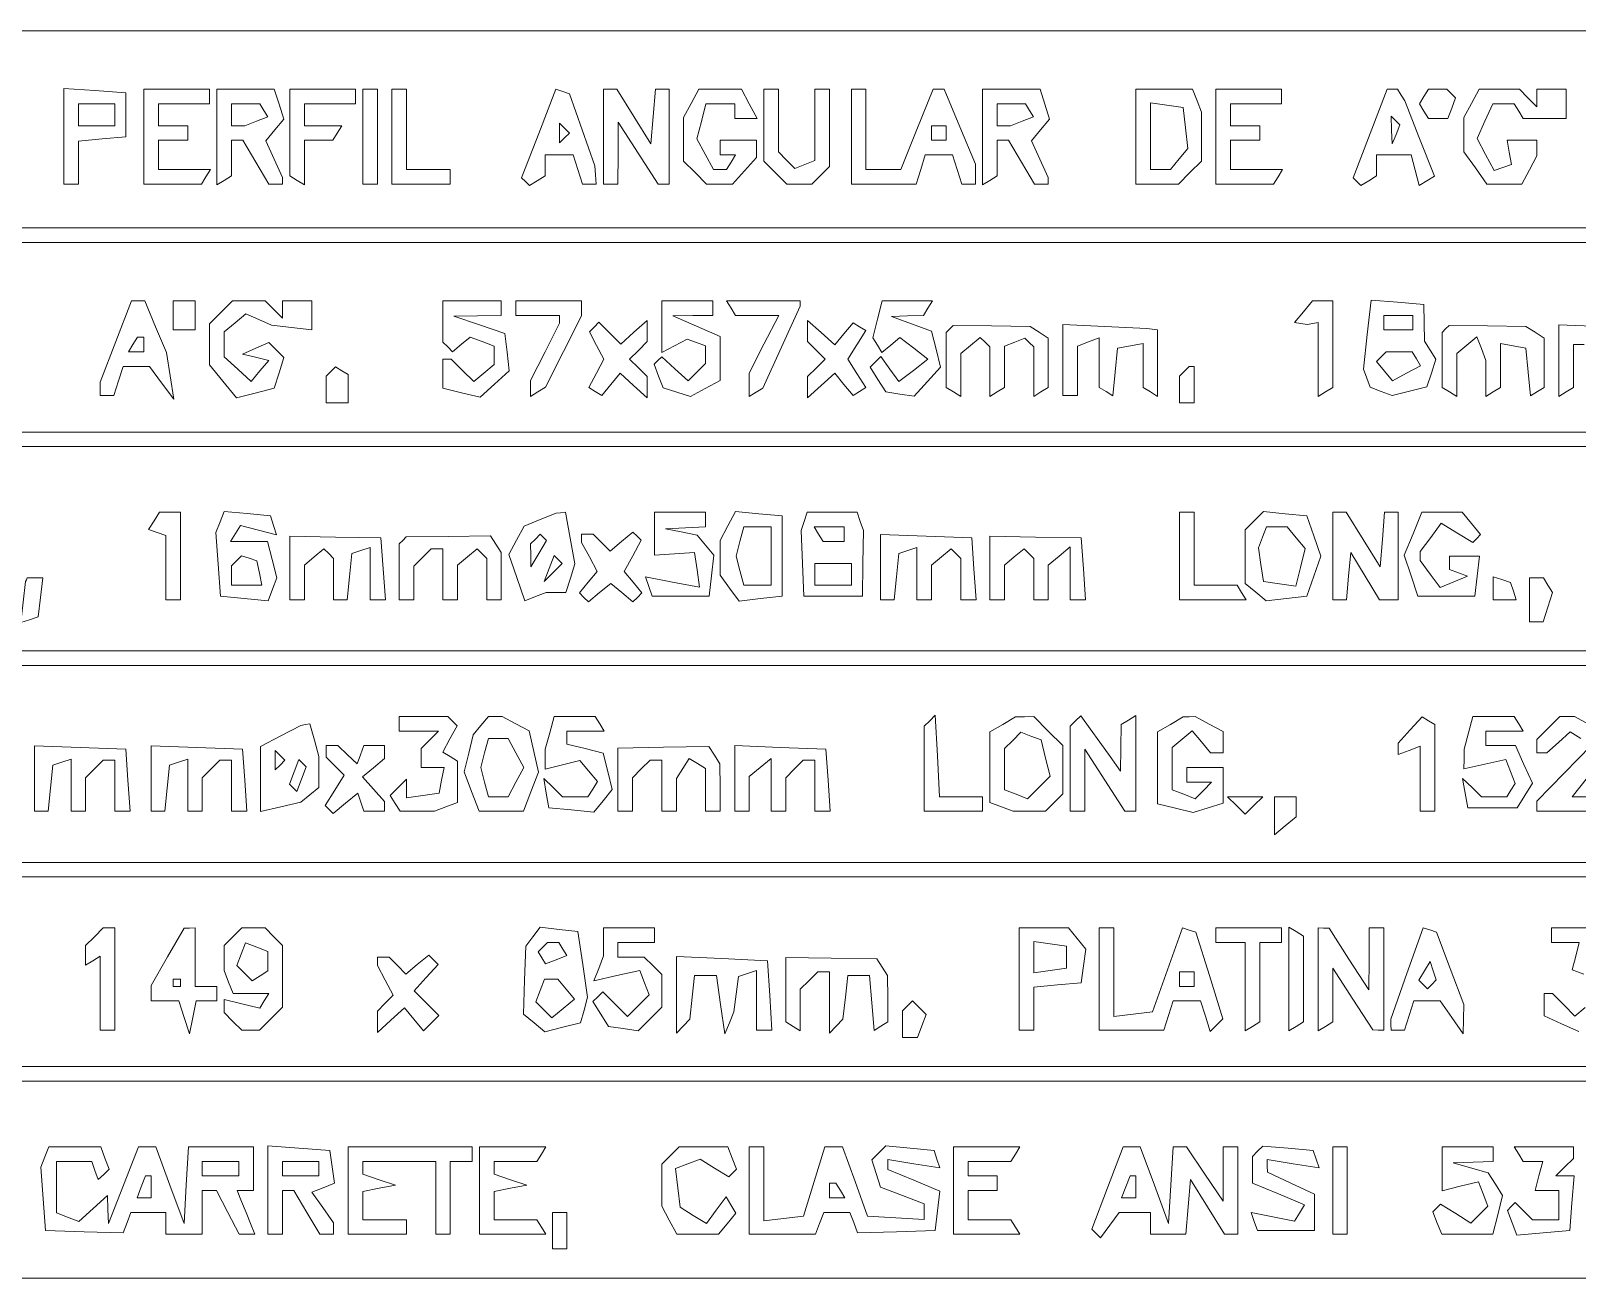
# Paper-space layout 'AN-02-DGE-008' of a CAD drawing. Header units: metres, sheet in millimetres. Extents: x 12 to 193, y 4 to 291.
# Drawn here: x 96.45 to 122.42, y 79.19 to 100.14 of the extents above; entities that cross this region are included whole.
import ezdxf

# ---------------------------------------------------------------- set-up
doc = ezdxf.new("R2010")
doc.units = ezdxf.units.M
doc.layers.add('DGE_CONTORNOS', color=7, linetype='Continuous', lineweight=0)
doc.layers.add('DGE_DATOS', color=7, linetype='Continuous', lineweight=0)

# ---------------------------------------------------------------- blocks, each defined once
blk = doc.blocks.new('LP_REF_DGE_MT_008')
at = {"layer": 'DGE_CONTORNOS'}
for points in [[(180.798, 98.488), (180.798, 96.835), (121.074, 96.835), (61.35, 96.835), (61.35, 98.488), (61.35, 100.142), (121.074, 100.142), (180.798, 100.142)], [(97.001, 98.373), (97.001, 97.57), (97.123, 97.57), (97.246, 97.57), (97.246, 97.929), (97.246, 98.289), (97.644, 98.328), (98.042, 98.366), (98.042, 98.733), (98.042, 99.101), (97.521, 99.139), (97.001, 99.176)], [(98.348, 98.366), (98.348, 97.57), (98.831, 97.57), (99.314, 97.57), (99.39, 97.692), (99.465, 97.815), (99.029, 97.815), (98.593, 97.815), (98.593, 98.06), (98.593, 98.305), (98.838, 98.305), (99.083, 98.305), (99.083, 98.427), (99.083, 98.55), (98.838, 98.55), (98.593, 98.55), (98.593, 98.733), (98.593, 98.917), (99.022, 98.917), (99.451, 98.917), (99.451, 99.04), (99.451, 99.162), (98.9, 99.162), (98.348, 99.162)], [(99.573, 98.359), (99.573, 97.555), (99.696, 97.631), (99.818, 97.707), (99.818, 98.006), (99.818, 98.305), (99.914, 98.305), (100.011, 98.305), (100.228, 97.937), (100.445, 97.57), (100.56, 97.57), (100.676, 97.57), (100.676, 97.625), (100.676, 97.681), (100.535, 97.989), (100.395, 98.297), (100.546, 98.479), (100.696, 98.66), (100.617, 98.911), (100.537, 99.162), (100.055, 99.162), (99.573, 99.162)], [(100.798, 98.434), (100.798, 97.707), (100.921, 97.631), (101.043, 97.555), (101.043, 97.93), (101.043, 98.305), (101.281, 98.305), (101.519, 98.305), (101.595, 98.427), (101.67, 98.55), (101.357, 98.55), (101.043, 98.55), (101.043, 98.733), (101.043, 98.917), (101.472, 98.917), (101.901, 98.917), (101.901, 99.04), (101.901, 99.162), (101.35, 99.162), (100.798, 99.162)], [(102.024, 98.366), (102.024, 97.57), (102.146, 97.57), (102.269, 97.57), (102.269, 98.366), (102.269, 99.162), (102.146, 99.162), (102.024, 99.162)], [(102.514, 98.366), (102.514, 97.57), (103.004, 97.57), (103.494, 97.57), (103.494, 97.692), (103.494, 97.815), (103.126, 97.815), (102.759, 97.815), (102.759, 98.488), (102.759, 99.162), (102.636, 99.162), (102.514, 99.162)], [(104.981, 98.42), (104.693, 97.677), (104.759, 97.611), (104.825, 97.545), (104.956, 97.626), (105.086, 97.707), (105.086, 97.883), (105.086, 98.06), (105.323, 98.06), (105.56, 98.06), (105.638, 97.815), (105.715, 97.57), (105.83, 97.57), (105.944, 97.57), (105.934, 97.723), (105.925, 97.876), (105.712, 98.481), (105.499, 99.086), (105.384, 99.124), (105.269, 99.163)], [(106.066, 98.366), (106.066, 97.57), (106.189, 97.57), (106.311, 97.57), (106.313, 98.09), (106.315, 98.611), (106.65, 98.091), (106.985, 97.571), (107.077, 97.571), (107.169, 97.57), (107.169, 98.366), (107.169, 99.162), (107.054, 99.162), (106.939, 99.162), (106.901, 98.703), (106.863, 98.243), (106.577, 98.703), (106.291, 99.162), (106.179, 99.162), (106.066, 99.162)], [(107.541, 98.925), (107.414, 98.688), (107.414, 98.321), (107.414, 97.955), (107.607, 97.762), (107.799, 97.57), (108.016, 97.57), (108.234, 97.57), (108.436, 97.794), (108.639, 98.018), (108.639, 98.161), (108.639, 98.305), (108.333, 98.305), (108.027, 98.305), (108.027, 98.182), (108.027, 98.06), (108.156, 98.06), (108.286, 98.06), (108.21, 97.937), (108.135, 97.815), (108.024, 97.815), (107.913, 97.815), (107.775, 98.071), (107.638, 98.327), (107.712, 98.622), (107.786, 98.917), (108.029, 98.917), (108.272, 98.917), (108.272, 98.795), (108.272, 98.672), (108.46, 98.672), (108.648, 98.672), (108.517, 98.917), (108.386, 99.162), (108.027, 99.162), (107.668, 99.162)], [(108.762, 98.558), (108.762, 97.955), (108.954, 97.762), (109.147, 97.57), (109.358, 97.57), (109.57, 97.57), (109.717, 97.717), (109.864, 97.864), (109.864, 98.513), (109.864, 99.162), (109.742, 99.162), (109.619, 99.162), (109.619, 98.563), (109.619, 97.963), (109.45, 97.899), (109.282, 97.834), (109.144, 97.971), (109.007, 98.109), (109.007, 98.635), (109.007, 99.162), (108.884, 99.162), (108.762, 99.162)], [(110.232, 98.366), (110.232, 97.57), (110.775, 97.57), (111.318, 97.57), (111.396, 97.815), (111.473, 98.06), (111.702, 98.06), (111.93, 98.06), (112.008, 97.815), (112.086, 97.57), (112.2, 97.57), (112.315, 97.57), (112.315, 97.737), (112.315, 97.904), (112.053, 98.533), (111.792, 99.162), (111.7, 99.162), (111.608, 99.162), (111.334, 98.488), (111.061, 97.815), (110.769, 97.815), (110.477, 97.815), (110.477, 98.488), (110.477, 99.162), (110.354, 99.162), (110.232, 99.162)], [(112.437, 98.359), (112.437, 97.555), (112.56, 97.631), (112.682, 97.707), (112.682, 98.006), (112.682, 98.305), (112.778, 98.305), (112.874, 98.305), (113.091, 97.937), (113.308, 97.57), (113.424, 97.57), (113.54, 97.57), (113.54, 97.625), (113.54, 97.681), (113.399, 97.989), (113.259, 98.297), (113.409, 98.479), (113.56, 98.66), (113.48, 98.911), (113.401, 99.162), (112.919, 99.162), (112.437, 99.162)], [(115.01, 98.366), (115.01, 97.57), (115.369, 97.57), (115.727, 97.57), (115.92, 97.762), (116.112, 97.955), (116.112, 98.365), (116.112, 98.775), (116.038, 98.968), (115.964, 99.162), (115.487, 99.162), (115.01, 99.162)], [(116.357, 98.366), (116.357, 97.57), (116.84, 97.57), (117.323, 97.57), (117.399, 97.692), (117.474, 97.815), (117.038, 97.815), (116.602, 97.815), (116.602, 98.06), (116.602, 98.305), (116.847, 98.305), (117.092, 98.305), (117.092, 98.427), (117.092, 98.55), (116.847, 98.55), (116.602, 98.55), (116.602, 98.733), (116.602, 98.917), (117.031, 98.917), (117.46, 98.917), (117.46, 99.04), (117.46, 99.162), (116.909, 99.162), (116.357, 99.162)], [(118.947, 98.42), (118.659, 97.677), (118.725, 97.611), (118.791, 97.545), (118.922, 97.626), (119.053, 97.707), (119.053, 97.883), (119.053, 98.06), (119.345, 98.06), (119.637, 98.06), (119.704, 97.802), (119.771, 97.545), (119.898, 97.623), (120.025, 97.702), (119.776, 98.334), (119.527, 98.966), (119.466, 99.064), (119.406, 99.162), (119.32, 99.162), (119.235, 99.162)], [(119.849, 99.04), (119.773, 98.917), (119.849, 98.795), (119.925, 98.672), (120.088, 98.672), (120.252, 98.672), (120.317, 98.844), (120.383, 99.016), (120.31, 99.089), (120.237, 99.162), (120.081, 99.162), (119.925, 99.162)], [(120.65, 98.925), (120.523, 98.688), (120.523, 98.401), (120.523, 98.114), (120.714, 97.842), (120.904, 97.57), (121.199, 97.57), (121.494, 97.57), (121.621, 97.807), (121.748, 98.044), (121.748, 98.174), (121.748, 98.305), (121.498, 98.305), (121.247, 98.305), (121.283, 98.103), (121.319, 97.901), (121.174, 97.851), (121.029, 97.8), (120.886, 98.068), (120.743, 98.336), (120.875, 98.626), (121.008, 98.917), (121.187, 98.917), (121.366, 98.917), (121.442, 98.795), (121.517, 98.672), (121.878, 98.672), (122.238, 98.672), (122.238, 98.917), (122.238, 99.162), (121.993, 99.162), (121.748, 99.162), (121.748, 99.015), (121.748, 98.868), (121.601, 99.015), (121.454, 99.162), (121.115, 99.162), (120.776, 99.162)], [(97.858, 98.733), (97.858, 98.55), (97.552, 98.55), (97.246, 98.55), (97.246, 98.733), (97.246, 98.917), (97.552, 98.917), (97.858, 98.917)], [(100.362, 98.808), (100.429, 98.698), (100.236, 98.624), (100.043, 98.55), (99.931, 98.55), (99.818, 98.55), (99.818, 98.733), (99.818, 98.917), (100.056, 98.917), (100.294, 98.917)], [(113.225, 98.808), (113.293, 98.698), (113.1, 98.624), (112.907, 98.55), (112.795, 98.55), (112.682, 98.55), (112.682, 98.733), (112.682, 98.917), (112.92, 98.917), (113.158, 98.917)], [(115.846, 98.512), (115.885, 98.167), (115.739, 97.991), (115.592, 97.815), (115.424, 97.815), (115.255, 97.815), (115.255, 98.374), (115.255, 98.934), (115.53, 98.895), (115.806, 98.856)], [(119.381, 98.404), (119.317, 98.243), (119.307, 98.478), (119.298, 98.713), (119.372, 98.639), (119.446, 98.565)], [(105.413, 98.346), (105.331, 98.264), (105.331, 98.427), (105.331, 98.591), (105.413, 98.509), (105.495, 98.427)], [(111.824, 98.427), (111.824, 98.305), (111.702, 98.305), (111.579, 98.305), (111.579, 98.427), (111.579, 98.55), (111.702, 98.55), (111.824, 98.55)], [(180.798, 94.997), (180.798, 93.404), (121.074, 93.404), (61.35, 93.404), (61.35, 94.997), (61.35, 96.59), (121.074, 96.59), (180.798, 96.59)], [(97.875, 94.925), (97.613, 94.24), (97.613, 94.129), (97.613, 94.017), (97.727, 94.017), (97.842, 94.017), (97.919, 94.262), (97.997, 94.507), (98.219, 94.507), (98.441, 94.507), (98.645, 94.231), (98.85, 93.956), (98.787, 94.347), (98.724, 94.739), (98.543, 95.174), (98.361, 95.61), (98.249, 95.61), (98.137, 95.61)], [(98.838, 95.365), (98.838, 95.119), (99.022, 95.119), (99.206, 95.119), (99.206, 95.365), (99.206, 95.61), (99.022, 95.61), (98.838, 95.61)], [(99.643, 95.417), (99.451, 95.224), (99.451, 94.879), (99.451, 94.534), (99.675, 94.257), (99.9, 93.98), (100.218, 94.06), (100.537, 94.14), (100.619, 94.397), (100.7, 94.654), (100.574, 94.781), (100.447, 94.907), (100.225, 94.811), (100.002, 94.714), (100.223, 94.662), (100.444, 94.609), (100.297, 94.432), (100.151, 94.256), (99.923, 94.462), (99.696, 94.667), (99.696, 94.878), (99.696, 95.089), (99.878, 95.241), (100.06, 95.392), (100.276, 95.296), (100.492, 95.2), (100.829, 95.161), (101.166, 95.122), (101.166, 95.366), (101.166, 95.61), (100.921, 95.61), (100.676, 95.61), (100.676, 95.463), (100.676, 95.315), (100.529, 95.463), (100.382, 95.61), (100.109, 95.61), (99.836, 95.61)], [(103.371, 95.262), (103.371, 94.915), (103.452, 94.835), (103.532, 94.754), (103.681, 94.878), (103.83, 95.001), (104.029, 94.925), (104.229, 94.848), (104.229, 94.693), (104.229, 94.537), (104.058, 94.395), (103.887, 94.253), (103.699, 94.441), (103.511, 94.629), (103.441, 94.629), (103.371, 94.629), (103.371, 94.387), (103.371, 94.144), (103.682, 94.066), (103.994, 93.988), (104.239, 94.21), (104.485, 94.433), (104.449, 94.746), (104.413, 95.058), (103.984, 95.204), (103.555, 95.351), (103.953, 95.358), (104.351, 95.365), (104.351, 95.487), (104.351, 95.61), (103.861, 95.61), (103.371, 95.61)], [(104.596, 95.487), (104.596, 95.365), (104.964, 95.365), (105.331, 95.365), (105.331, 95.298), (105.331, 95.232), (105.086, 94.752), (104.841, 94.272), (104.841, 94.137), (104.841, 94.002), (104.966, 94.08), (105.091, 94.157), (105.395, 94.757), (105.699, 95.356), (105.699, 95.483), (105.699, 95.61), (105.148, 95.61), (104.596, 95.61)], [(107.047, 95.176), (107.047, 94.743), (107.261, 94.854), (107.475, 94.964), (107.628, 94.909), (107.782, 94.854), (107.782, 94.705), (107.782, 94.556), (107.636, 94.411), (107.491, 94.265), (107.268, 94.467), (107.045, 94.669), (106.982, 94.605), (106.918, 94.542), (106.994, 94.345), (107.069, 94.149), (107.298, 94.076), (107.527, 94.003), (107.777, 94.137), (108.027, 94.271), (108.027, 94.64), (108.027, 95.009), (107.628, 95.182), (107.23, 95.355), (107.567, 95.36), (107.904, 95.365), (107.904, 95.487), (107.904, 95.61), (107.475, 95.61), (107.047, 95.61)], [(108.21, 95.487), (108.286, 95.365), (108.649, 95.365), (109.012, 95.365), (108.764, 94.879), (108.517, 94.394), (108.517, 94.198), (108.517, 94.002), (108.631, 94.073), (108.746, 94.144), (109.06, 94.83), (109.374, 95.517), (109.374, 95.563), (109.374, 95.61), (108.754, 95.61), (108.135, 95.61)], [(110.67, 95.298), (110.592, 94.986), (110.668, 94.863), (110.744, 94.74), (110.896, 94.866), (111.048, 94.993), (111.283, 94.811), (111.518, 94.629), (111.275, 94.441), (111.031, 94.253), (110.878, 94.463), (110.724, 94.673), (110.636, 94.584), (110.547, 94.495), (110.677, 94.287), (110.808, 94.078), (111.047, 94.042), (111.287, 94.006), (111.509, 94.252), (111.731, 94.497), (111.655, 94.798), (111.58, 95.099), (111.243, 95.222), (110.906, 95.345), (111.174, 95.355), (111.442, 95.365), (111.518, 95.487), (111.594, 95.61), (111.171, 95.61), (110.748, 95.61)], [(117.828, 95.426), (117.675, 95.242), (117.782, 95.227), (117.889, 95.213), (117.981, 95.227), (118.073, 95.242), (118.073, 94.622), (118.073, 94.002), (118.195, 94.078), (118.318, 94.154), (118.318, 94.882), (118.318, 95.61), (118.149, 95.61), (117.98, 95.61)], [(118.898, 95.042), (118.833, 94.462), (118.891, 94.31), (118.949, 94.158), (119.133, 94.088), (119.317, 94.017), (119.609, 94.09), (119.901, 94.164), (119.975, 94.396), (120.049, 94.627), (119.955, 94.778), (119.862, 94.93), (119.855, 95.239), (119.849, 95.548), (119.406, 95.585), (118.963, 95.622)], [(119.665, 95.242), (119.665, 95.119), (119.42, 95.119), (119.175, 95.119), (119.175, 95.242), (119.175, 95.365), (119.42, 95.365), (119.665, 95.365)], [(105.91, 95.168), (105.83, 95.087), (105.953, 94.858), (106.075, 94.629), (105.948, 94.392), (105.821, 94.154), (105.93, 94.087), (106.039, 94.02), (106.193, 94.205), (106.347, 94.391), (106.574, 94.185), (106.802, 93.979), (106.802, 94.157), (106.802, 94.335), (106.654, 94.482), (106.507, 94.629), (106.654, 94.776), (106.802, 94.923), (106.802, 95.102), (106.802, 95.28), (106.58, 95.08), (106.359, 94.879), (106.175, 95.064), (105.991, 95.248)], [(109.497, 95.102), (109.497, 94.923), (109.644, 94.776), (109.791, 94.629), (109.644, 94.482), (109.497, 94.335), (109.497, 94.157), (109.497, 93.979), (109.724, 94.185), (109.952, 94.391), (110.106, 94.205), (110.26, 94.02), (110.366, 94.085), (110.472, 94.151), (110.322, 94.39), (110.173, 94.629), (110.322, 94.869), (110.472, 95.108), (110.366, 95.174), (110.26, 95.239), (110.106, 95.054), (109.952, 94.868), (109.724, 95.074), (109.497, 95.28)], [(111.884, 95.138), (111.824, 95.079), (111.824, 94.616), (111.824, 94.154), (111.947, 94.078), (112.069, 94.002), (112.069, 94.362), (112.069, 94.722), (112.234, 94.858), (112.398, 94.995), (112.479, 94.914), (112.56, 94.834), (112.56, 94.418), (112.56, 94.002), (112.682, 94.078), (112.805, 94.154), (112.805, 94.501), (112.805, 94.848), (112.976, 94.914), (113.148, 94.98), (113.221, 94.907), (113.295, 94.834), (113.295, 94.418), (113.295, 94.002), (113.417, 94.078), (113.54, 94.154), (113.54, 94.568), (113.54, 94.983), (113.386, 95.081), (113.233, 95.18), (112.588, 95.189), (111.943, 95.197)], [(113.785, 94.615), (113.785, 94.017), (113.907, 94.017), (114.03, 94.017), (114.03, 94.433), (114.03, 94.848), (114.213, 94.919), (114.397, 94.989), (114.397, 94.572), (114.397, 94.154), (114.512, 94.083), (114.626, 94.012), (114.665, 94.412), (114.703, 94.811), (114.918, 94.852), (115.132, 94.892), (115.132, 94.523), (115.132, 94.154), (115.255, 94.078), (115.377, 94.002), (115.377, 94.561), (115.377, 95.119), (115.285, 95.132), (115.194, 95.145), (114.489, 95.179), (113.785, 95.213)], [(120.214, 95.138), (120.155, 95.079), (120.155, 94.616), (120.155, 94.154), (120.278, 94.078), (120.4, 94.002), (120.4, 94.362), (120.4, 94.722), (120.57, 94.863), (120.739, 95.003), (120.815, 94.806), (120.89, 94.609), (120.89, 94.306), (120.89, 94.002), (121.013, 94.078), (121.135, 94.154), (121.135, 94.523), (121.135, 94.892), (121.35, 94.852), (121.564, 94.811), (121.603, 94.412), (121.641, 94.012), (121.756, 94.083), (121.87, 94.154), (121.87, 94.568), (121.87, 94.983), (121.717, 95.081), (121.564, 95.18), (120.919, 95.189), (120.274, 95.197)], [(98.348, 94.874), (98.348, 94.752), (98.218, 94.752), (98.089, 94.752), (98.164, 94.874), (98.24, 94.997), (98.294, 94.997), (98.348, 94.997)], [(119.723, 94.636), (119.795, 94.519), (119.559, 94.393), (119.323, 94.267), (119.189, 94.429), (119.055, 94.591), (119.135, 94.671), (119.216, 94.752), (119.433, 94.752), (119.651, 94.752)], [(101.489, 94.422), (101.411, 94.344), (101.411, 94.119), (101.411, 93.894), (101.595, 93.894), (101.779, 93.894), (101.779, 94.132), (101.779, 94.37), (101.673, 94.435), (101.568, 94.5)], [(115.827, 94.425), (115.745, 94.344), (115.745, 94.119), (115.745, 93.894), (115.867, 93.894), (115.99, 93.894), (115.99, 94.201), (115.99, 94.507), (115.949, 94.507), (115.908, 94.507)], [(180.798, 91.444), (180.798, 89.729), (121.074, 89.729), (61.35, 89.729), (61.35, 91.444), (61.35, 93.159), (121.074, 93.159), (180.798, 93.159)], [(98.518, 91.911), (98.427, 91.765), (98.572, 91.717), (98.716, 91.669), (98.716, 91.128), (98.716, 90.587), (98.838, 90.587), (98.961, 90.587), (98.961, 91.322), (98.961, 92.057), (98.784, 92.057), (98.608, 92.057)], [(99.626, 91.895), (99.558, 91.717), (99.596, 91.183), (99.635, 90.648), (100.034, 90.61), (100.433, 90.571), (100.506, 90.763), (100.58, 90.955), (100.503, 91.261), (100.426, 91.567), (100.115, 91.567), (99.804, 91.567), (99.886, 91.699), (99.968, 91.832), (100.272, 91.755), (100.577, 91.679), (100.525, 91.837), (100.473, 91.996), (100.084, 92.034), (99.694, 92.072)], [(105.002, 91.933), (104.735, 91.826), (104.606, 91.586), (104.478, 91.346), (104.613, 90.959), (104.748, 90.572), (104.927, 90.64), (105.106, 90.709), (105.272, 90.709), (105.437, 90.709), (105.513, 90.949), (105.589, 91.189), (105.508, 91.623), (105.427, 92.057), (105.348, 92.049), (105.27, 92.041)], [(106.924, 91.697), (106.924, 91.337), (107.261, 91.36), (107.598, 91.383), (107.639, 91.092), (107.68, 90.8), (107.228, 90.885), (106.776, 90.97), (106.829, 90.809), (106.883, 90.648), (107.363, 90.648), (107.843, 90.648), (107.882, 90.992), (107.922, 91.337), (107.782, 91.506), (107.641, 91.675), (107.375, 91.726), (107.108, 91.778), (107.445, 91.795), (107.782, 91.812), (107.782, 91.934), (107.782, 92.057), (107.353, 92.057), (106.924, 92.057)], [(108.157, 91.827), (108.027, 91.583), (108.027, 91.292), (108.027, 91.001), (108.186, 90.783), (108.345, 90.566), (108.706, 90.607), (109.068, 90.648), (109.068, 91.322), (109.068, 91.996), (108.678, 92.033), (108.288, 92.071)], [(109.438, 91.904), (109.386, 91.751), (109.411, 91.199), (109.435, 90.648), (109.926, 90.648), (110.416, 90.648), (110.425, 91.199), (110.433, 91.751), (110.381, 91.904), (110.328, 92.057), (109.909, 92.057), (109.489, 92.057)], [(115.745, 91.322), (115.745, 90.587), (116.303, 90.587), (116.862, 90.587), (116.786, 90.709), (116.71, 90.832), (116.35, 90.832), (115.99, 90.832), (115.99, 91.444), (115.99, 92.057), (115.867, 92.057), (115.745, 92.057)], [(117, 91.915), (116.847, 91.763), (116.847, 91.312), (116.847, 90.862), (117.024, 90.715), (117.2, 90.569), (117.542, 90.608), (117.884, 90.648), (118.002, 90.985), (118.12, 91.322), (118.002, 91.659), (117.884, 91.996), (117.518, 92.032), (117.153, 92.068)], [(118.318, 91.322), (118.318, 90.587), (118.432, 90.587), (118.547, 90.587), (118.585, 90.985), (118.624, 91.383), (118.865, 90.985), (119.105, 90.587), (119.263, 90.587), (119.42, 90.587), (119.42, 91.322), (119.42, 92.057), (119.305, 92.057), (119.19, 92.057), (119.152, 91.597), (119.114, 91.138), (118.828, 91.597), (118.543, 92.057), (118.43, 92.057), (118.318, 92.057)], [(119.668, 91.696), (119.518, 91.334), (119.633, 90.991), (119.747, 90.648), (120.227, 90.648), (120.707, 90.648), (120.745, 90.985), (120.784, 91.322), (120.531, 91.322), (120.278, 91.322), (120.278, 91.209), (120.278, 91.097), (120.431, 91.04), (120.584, 90.983), (120.352, 90.887), (120.12, 90.792), (119.954, 91.019), (119.788, 91.246), (119.788, 91.322), (119.788, 91.397), (119.964, 91.635), (120.14, 91.873), (120.405, 91.711), (120.669, 91.55), (120.736, 91.617), (120.803, 91.683), (120.648, 91.87), (120.493, 92.057), (120.155, 92.057), (119.817, 92.057)], [(104.979, 91.362), (104.849, 91.138), (104.845, 91.332), (104.841, 91.526), (104.923, 91.608), (105.005, 91.689), (105.057, 91.637), (105.109, 91.585)], [(105.699, 91.62), (105.699, 91.551), (105.83, 91.306), (105.961, 91.061), (105.812, 90.882), (105.664, 90.703), (105.74, 90.628), (105.815, 90.552), (106.002, 90.707), (106.189, 90.862), (106.376, 90.707), (106.562, 90.552), (106.638, 90.628), (106.714, 90.703), (106.565, 90.882), (106.417, 91.061), (106.558, 91.324), (106.699, 91.588), (106.631, 91.656), (106.562, 91.724), (106.37, 91.565), (106.179, 91.406), (106.037, 91.547), (105.895, 91.689), (105.797, 91.689), (105.699, 91.689)], [(108.884, 91.322), (108.884, 90.832), (108.653, 90.832), (108.423, 90.832), (108.359, 91.077), (108.295, 91.322), (108.359, 91.567), (108.423, 91.812), (108.653, 91.812), (108.884, 91.812)], [(110.109, 91.689), (110.109, 91.567), (109.933, 91.567), (109.756, 91.567), (109.681, 91.689), (109.605, 91.812), (109.857, 91.812), (110.109, 91.812)], [(117.704, 91.63), (117.855, 91.447), (117.776, 91.132), (117.696, 90.816), (117.425, 90.854), (117.154, 90.893), (117.113, 91.178), (117.073, 91.462), (117.14, 91.637), (117.207, 91.812), (117.38, 91.812), (117.553, 91.812)], [(100.798, 91.12), (100.798, 90.587), (100.921, 90.587), (101.043, 90.587), (101.043, 90.878), (101.043, 91.169), (101.208, 91.306), (101.372, 91.442), (101.453, 91.362), (101.534, 91.281), (101.534, 90.934), (101.534, 90.587), (101.648, 90.587), (101.763, 90.587), (101.801, 90.975), (101.84, 91.364), (101.993, 91.414), (102.146, 91.465), (102.146, 91.026), (102.146, 90.587), (102.276, 90.587), (102.405, 90.587), (102.368, 91.107), (102.33, 91.628), (101.564, 91.641), (100.798, 91.654)], [(102.695, 91.585), (102.636, 91.526), (102.636, 91.056), (102.636, 90.587), (102.759, 90.587), (102.881, 90.587), (102.881, 90.868), (102.881, 91.15), (103.028, 91.297), (103.175, 91.444), (103.273, 91.444), (103.371, 91.444), (103.371, 91.015), (103.371, 90.587), (103.494, 90.587), (103.616, 90.587), (103.616, 90.878), (103.616, 91.169), (103.781, 91.306), (103.945, 91.442), (104.026, 91.362), (104.106, 91.281), (104.106, 90.934), (104.106, 90.587), (104.229, 90.587), (104.351, 90.587), (104.349, 90.985), (104.348, 91.383), (104.258, 91.522), (104.168, 91.661), (103.461, 91.652), (102.754, 91.644)], [(110.722, 91.136), (110.722, 90.587), (110.837, 90.587), (110.951, 90.587), (110.99, 90.975), (111.028, 91.364), (111.181, 91.414), (111.334, 91.465), (111.334, 91.026), (111.334, 90.587), (111.457, 90.587), (111.579, 90.587), (111.579, 90.878), (111.579, 91.169), (111.744, 91.306), (111.908, 91.442), (111.989, 91.362), (112.069, 91.281), (112.069, 90.934), (112.069, 90.587), (112.199, 90.587), (112.329, 90.587), (112.291, 91.107), (112.253, 91.628), (111.488, 91.656), (110.722, 91.685)], [(112.56, 91.12), (112.56, 90.587), (112.682, 90.587), (112.805, 90.587), (112.805, 90.878), (112.805, 91.169), (112.969, 91.306), (113.133, 91.442), (113.214, 91.362), (113.295, 91.281), (113.295, 90.934), (113.295, 90.587), (113.417, 90.587), (113.54, 90.587), (113.54, 90.878), (113.54, 91.169), (113.723, 91.322), (113.907, 91.474), (113.907, 91.03), (113.907, 90.587), (114.037, 90.587), (114.166, 90.587), (114.129, 91.107), (114.091, 91.628), (113.325, 91.641), (112.56, 91.654)], [(100.287, 91.036), (100.326, 90.832), (100.072, 90.832), (99.818, 90.832), (99.818, 90.995), (99.818, 91.158), (99.903, 91.243), (99.987, 91.327), (100.117, 91.284), (100.247, 91.24)], [(105.224, 91.044), (105.072, 90.893), (105.155, 91.113), (105.239, 91.332), (105.308, 91.264), (105.376, 91.195)], [(110.232, 91.015), (110.232, 90.832), (109.926, 90.832), (109.619, 90.832), (109.619, 91.015), (109.619, 91.199), (109.926, 91.199), (110.232, 91.199)], [(96.374, 90.924), (96.36, 90.893), (96.32, 90.548), (96.279, 90.203), (96.425, 90.251), (96.572, 90.299), (96.611, 90.627), (96.649, 90.954), (96.519, 90.954), (96.388, 90.954)], [(121.013, 90.781), (121.013, 90.587), (121.207, 90.587), (121.401, 90.587), (121.352, 90.732), (121.304, 90.878), (121.158, 90.926), (121.013, 90.975)], [(121.625, 90.587), (121.625, 90.219), (121.74, 90.219), (121.854, 90.219), (121.931, 90.463), (122.009, 90.707), (121.932, 90.831), (121.856, 90.954), (121.741, 90.954), (121.625, 90.954)], [(180.798, 87.83), (180.798, 86.176), (121.074, 86.176), (61.35, 86.176), (61.35, 87.83), (61.35, 89.484), (121.074, 89.484), (180.798, 89.484)], [(102.636, 88.504), (102.636, 88.382), (102.967, 88.382), (103.298, 88.382), (103.151, 88.235), (103.004, 88.088), (103.004, 87.928), (103.004, 87.769), (103.196, 87.769), (103.389, 87.769), (103.348, 87.555), (103.307, 87.34), (103.033, 87.301), (102.759, 87.262), (102.759, 87.418), (102.759, 87.573), (102.622, 87.437), (102.486, 87.3), (102.568, 87.167), (102.651, 87.034), (102.94, 87.034), (103.229, 87.034), (103.422, 87.108), (103.616, 87.183), (103.616, 87.53), (103.616, 87.877), (103.493, 87.953), (103.371, 88.029), (103.489, 88.25), (103.608, 88.472), (103.53, 88.549), (103.453, 88.627), (103.044, 88.627), (102.636, 88.627)], [(104.009, 88.473), (103.881, 88.319), (103.803, 88.009), (103.725, 87.698), (103.851, 87.366), (103.978, 87.034), (104.351, 87.034), (104.725, 87.034), (104.849, 87.362), (104.974, 87.689), (104.898, 88.036), (104.821, 88.384), (104.594, 88.505), (104.367, 88.627), (104.252, 88.627), (104.136, 88.627)], [(105.164, 88.351), (105.09, 88.075), (105.088, 87.909), (105.086, 87.742), (105.379, 87.816), (105.671, 87.889), (105.818, 87.712), (105.965, 87.535), (105.886, 87.407), (105.807, 87.279), (105.594, 87.279), (105.38, 87.279), (105.221, 87.432), (105.063, 87.585), (105.106, 87.34), (105.15, 87.095), (105.527, 87.058), (105.904, 87.021), (106.06, 87.21), (106.216, 87.398), (106.14, 87.704), (106.063, 88.01), (105.758, 88.087), (105.454, 88.163), (105.454, 88.272), (105.454, 88.382), (105.767, 88.382), (106.081, 88.382), (106.005, 88.504), (105.929, 88.627), (105.583, 88.627), (105.237, 88.627)], [(111.549, 88.556), (111.457, 88.463), (111.457, 87.749), (111.457, 87.034), (111.947, 87.034), (112.437, 87.034), (112.437, 87.157), (112.437, 87.279), (112.076, 87.279), (111.714, 87.279), (111.677, 87.964), (111.641, 88.649)], [(112.774, 88.494), (112.56, 88.369), (112.56, 87.776), (112.56, 87.183), (112.753, 87.108), (112.947, 87.034), (113.219, 87.034), (113.491, 87.034), (113.638, 87.181), (113.785, 87.328), (113.785, 87.732), (113.785, 88.137), (113.54, 88.382), (113.295, 88.627), (113.141, 88.623), (112.988, 88.619)], [(113.996, 88.552), (113.907, 88.463), (113.907, 87.749), (113.907, 87.034), (114.03, 87.034), (114.152, 87.034), (114.154, 87.555), (114.156, 88.075), (114.491, 87.556), (114.826, 87.036), (114.918, 87.035), (115.01, 87.034), (115.01, 87.838), (115.01, 88.641), (114.887, 88.565), (114.765, 88.49), (114.758, 88.099), (114.752, 87.708), (114.58, 87.953), (114.408, 88.198), (114.246, 88.419), (114.084, 88.64)], [(115.592, 88.494), (115.377, 88.369), (115.377, 87.765), (115.377, 87.161), (115.675, 87.087), (115.972, 87.012), (116.226, 87.092), (116.48, 87.173), (116.48, 87.471), (116.48, 87.769), (116.174, 87.769), (115.867, 87.769), (115.867, 87.647), (115.867, 87.524), (116.076, 87.524), (116.284, 87.524), (116.145, 87.385), (116.006, 87.246), (115.814, 87.32), (115.622, 87.394), (115.622, 87.75), (115.622, 88.107), (115.79, 88.246), (115.957, 88.385), (116.111, 88.199), (116.265, 88.014), (116.372, 88.014), (116.48, 88.014), (116.48, 88.194), (116.48, 88.373), (116.243, 88.5), (116.006, 88.627), (115.906, 88.623), (115.806, 88.619)], [(119.62, 88.4), (119.42, 88.179), (119.42, 88.083), (119.42, 87.988), (119.604, 88.058), (119.788, 88.129), (119.788, 87.581), (119.788, 87.034), (119.91, 87.034), (120.033, 87.034), (120.033, 87.762), (120.033, 88.49), (119.927, 88.555), (119.82, 88.621)], [(120.6, 88.351), (120.526, 88.075), (120.524, 87.912), (120.523, 87.75), (120.875, 87.827), (121.227, 87.904), (121.304, 87.703), (121.381, 87.502), (121.312, 87.39), (121.243, 87.279), (121.03, 87.279), (120.817, 87.279), (120.658, 87.432), (120.499, 87.585), (120.543, 87.34), (120.587, 87.095), (121.001, 87.095), (121.415, 87.095), (121.544, 87.3), (121.673, 87.505), (121.53, 87.821), (121.386, 88.137), (121.138, 88.137), (120.89, 88.137), (120.89, 88.259), (120.89, 88.382), (121.204, 88.382), (121.517, 88.382), (121.442, 88.504), (121.366, 88.627), (121.02, 88.627), (120.674, 88.627)], [(100.645, 88.301), (100.308, 88.123), (100.308, 87.576), (100.308, 87.029), (100.645, 87.11), (100.982, 87.19), (101.135, 87.311), (101.288, 87.432), (101.287, 87.692), (101.285, 87.953), (101.211, 88.228), (101.137, 88.504), (101.06, 88.491), (100.982, 88.478)], [(113.495, 87.929), (113.571, 87.626), (113.381, 87.436), (113.191, 87.246), (112.998, 87.32), (112.805, 87.394), (112.805, 87.741), (112.805, 88.088), (112.942, 88.225), (113.079, 88.362), (113.249, 88.297), (113.419, 88.232)], [(96.511, 87.583), (96.511, 87.034), (96.625, 87.034), (96.74, 87.034), (96.778, 87.423), (96.817, 87.811), (96.97, 87.862), (97.123, 87.912), (97.123, 87.473), (97.123, 87.034), (97.246, 87.034), (97.368, 87.034), (97.368, 87.316), (97.368, 87.598), (97.515, 87.745), (97.662, 87.892), (97.76, 87.892), (97.858, 87.892), (97.858, 87.463), (97.858, 87.034), (97.988, 87.034), (98.117, 87.034), (98.08, 87.555), (98.042, 88.075), (97.276, 88.104), (96.511, 88.132)], [(98.471, 87.584), (98.471, 87.034), (98.585, 87.034), (98.7, 87.034), (98.739, 87.423), (98.777, 87.811), (98.93, 87.862), (99.083, 87.912), (99.083, 87.473), (99.083, 87.034), (99.206, 87.034), (99.328, 87.034), (99.328, 87.316), (99.328, 87.598), (99.475, 87.745), (99.622, 87.892), (99.72, 87.892), (99.818, 87.892), (99.818, 87.463), (99.818, 87.034), (99.948, 87.034), (100.077, 87.034), (100.04, 87.555), (100.002, 88.075), (99.236, 88.105), (98.471, 88.135)], [(100.635, 87.81), (100.553, 87.728), (100.553, 87.892), (100.553, 88.055), (100.635, 87.973), (100.717, 87.892)], [(101.411, 88.039), (101.411, 87.941), (101.561, 87.79), (101.711, 87.64), (101.553, 87.387), (101.394, 87.133), (101.461, 87.066), (101.528, 86.999), (101.734, 87.17), (101.941, 87.34), (101.992, 87.187), (102.044, 87.034), (102.218, 87.034), (102.391, 87.034), (102.391, 87.116), (102.391, 87.198), (102.204, 87.405), (102.017, 87.611), (102.204, 87.766), (102.391, 87.922), (102.391, 88.029), (102.391, 88.137), (102.218, 88.137), (102.044, 88.137), (101.988, 87.983), (101.932, 87.83), (101.769, 87.983), (101.607, 88.137), (101.509, 88.137), (101.411, 88.137)], [(104.596, 88.014), (104.727, 87.769), (104.596, 87.524), (104.465, 87.279), (104.3, 87.279), (104.135, 87.279), (104.071, 87.524), (104.007, 87.769), (104.071, 88.014), (104.135, 88.259), (104.3, 88.259), (104.465, 88.259)], [(106.311, 87.566), (106.311, 87.034), (106.434, 87.034), (106.556, 87.034), (106.556, 87.316), (106.556, 87.598), (106.703, 87.745), (106.851, 87.892), (106.949, 87.892), (107.047, 87.892), (107.047, 87.463), (107.047, 87.034), (107.169, 87.034), (107.292, 87.034), (107.293, 87.31), (107.295, 87.585), (107.402, 87.754), (107.509, 87.923), (107.645, 87.839), (107.782, 87.755), (107.782, 87.394), (107.782, 87.034), (107.904, 87.034), (108.027, 87.034), (108.025, 87.432), (108.023, 87.83), (107.931, 87.975), (107.839, 88.12), (107.075, 88.109), (106.311, 88.097)], [(108.272, 87.587), (108.272, 87.034), (108.394, 87.034), (108.517, 87.034), (108.517, 87.325), (108.517, 87.617), (108.7, 87.769), (108.884, 87.922), (108.884, 87.478), (108.884, 87.034), (109.007, 87.034), (109.129, 87.034), (109.129, 87.316), (109.129, 87.598), (109.276, 87.745), (109.423, 87.892), (109.521, 87.892), (109.619, 87.892), (109.619, 87.463), (109.619, 87.034), (109.749, 87.034), (109.878, 87.034), (109.841, 87.555), (109.803, 88.075), (109.037, 88.108), (108.272, 88.141)], [(100.994, 87.573), (100.915, 87.366), (100.854, 87.428), (100.793, 87.489), (100.872, 87.696), (100.951, 87.902), (101.012, 87.841), (101.074, 87.78)], [(116.7, 87.132), (116.847, 86.985), (116.994, 87.132), (117.141, 87.279), (116.847, 87.279), (116.553, 87.279)], [(117.337, 86.958), (117.337, 86.636), (117.521, 86.789), (117.705, 86.941), (117.705, 87.11), (117.705, 87.279), (117.521, 87.279), (117.337, 87.279)], [(180.798, 84.339), (180.798, 82.746), (121.074, 82.746), (61.35, 82.746), (61.35, 84.339), (61.35, 85.931), (121.074, 85.931), (180.798, 85.931)], [(97.515, 84.927), (97.368, 84.78), (97.368, 84.613), (97.368, 84.447), (97.491, 84.523), (97.613, 84.598), (97.613, 83.979), (97.613, 83.359), (97.736, 83.359), (97.858, 83.359), (97.858, 84.216), (97.858, 85.074), (97.76, 85.074), (97.662, 85.074)], [(98.746, 84.589), (98.471, 84.107), (98.471, 83.978), (98.471, 83.849), (98.701, 83.849), (98.932, 83.849), (99.023, 83.573), (99.114, 83.298), (99.169, 83.573), (99.223, 83.849), (99.398, 83.849), (99.573, 83.849), (99.573, 83.971), (99.573, 84.094), (99.39, 84.094), (99.206, 84.094), (99.206, 84.584), (99.206, 85.074), (99.114, 85.073), (99.022, 85.072)], [(99.843, 84.927), (99.696, 84.78), (99.696, 84.569), (99.696, 84.359), (99.77, 84.165), (99.845, 83.971), (100.145, 83.971), (100.445, 83.971), (100.369, 83.848), (100.293, 83.725), (99.995, 83.8), (99.696, 83.875), (99.696, 83.764), (99.696, 83.653), (99.843, 83.506), (99.99, 83.359), (100.14, 83.359), (100.291, 83.359), (100.483, 83.551), (100.676, 83.744), (100.676, 84.262), (100.676, 84.78), (100.529, 84.927), (100.382, 85.074), (100.186, 85.074), (99.99, 85.074)], [(104.883, 84.927), (104.762, 84.768), (104.743, 84.198), (104.725, 83.629), (104.904, 83.48), (105.083, 83.331), (105.383, 83.407), (105.683, 83.482), (105.742, 83.696), (105.801, 83.91), (105.719, 84.461), (105.638, 85.013), (105.321, 85.049), (105.004, 85.086)], [(106.066, 84.839), (106.066, 84.604), (105.987, 84.396), (105.907, 84.189), (106.293, 84.274), (106.679, 84.358), (106.757, 84.155), (106.835, 83.952), (106.652, 83.769), (106.469, 83.586), (106.262, 83.793), (106.055, 84), (105.973, 83.919), (105.891, 83.837), (106.022, 83.629), (106.153, 83.42), (106.401, 83.383), (106.648, 83.346), (106.847, 83.545), (107.047, 83.744), (107.047, 84.017), (107.047, 84.29), (106.9, 84.437), (106.752, 84.584), (106.532, 84.584), (106.311, 84.584), (106.311, 84.706), (106.311, 84.829), (106.618, 84.829), (106.924, 84.829), (106.924, 84.951), (106.924, 85.074), (106.495, 85.074), (106.066, 85.074)], [(113.05, 84.216), (113.05, 83.359), (113.172, 83.359), (113.295, 83.359), (113.295, 83.719), (113.295, 84.078), (113.693, 84.117), (114.091, 84.155), (114.131, 84.437), (114.171, 84.72), (114.024, 84.897), (113.877, 85.074), (113.463, 85.074), (113.05, 85.074)], [(114.397, 84.216), (114.397, 83.359), (114.94, 83.359), (115.483, 83.359), (115.561, 83.604), (115.639, 83.849), (115.867, 83.849), (116.096, 83.849), (116.178, 83.591), (116.259, 83.334), (116.365, 83.44), (116.471, 83.546), (116.246, 84.274), (116.021, 85.002), (115.907, 85.04), (115.794, 85.078), (115.542, 84.372), (115.291, 83.665), (114.967, 83.626), (114.642, 83.588), (114.642, 84.331), (114.642, 85.074), (114.52, 85.074), (114.397, 85.074)], [(116.357, 84.951), (116.357, 84.829), (116.602, 84.829), (116.847, 84.829), (116.847, 84.087), (116.847, 83.344), (116.97, 83.42), (117.092, 83.496), (117.092, 84.162), (117.092, 84.829), (117.276, 84.829), (117.46, 84.829), (117.46, 84.951), (117.46, 85.074), (116.909, 85.074), (116.357, 85.074)], [(117.583, 84.216), (117.583, 83.344), (117.705, 83.42), (117.828, 83.496), (117.828, 84.216), (117.828, 84.937), (117.705, 85.013), (117.583, 85.088)], [(118.073, 84.209), (118.073, 83.344), (118.195, 83.42), (118.318, 83.496), (118.32, 83.948), (118.321, 84.4), (118.656, 83.88), (118.991, 83.361), (119.083, 83.36), (119.175, 83.359), (119.175, 84.216), (119.175, 85.074), (119.053, 85.074), (118.93, 85.074), (118.928, 84.553), (118.926, 84.033), (118.591, 84.552), (118.256, 85.072), (118.164, 85.073), (118.073, 85.074)], [(119.565, 84.311), (119.295, 83.543), (119.296, 83.451), (119.298, 83.359), (119.412, 83.359), (119.526, 83.359), (119.604, 83.604), (119.682, 83.849), (119.904, 83.849), (120.125, 83.849), (120.318, 83.573), (120.51, 83.298), (120.516, 83.543), (120.523, 83.788), (120.292, 84.395), (120.061, 85.003), (119.948, 85.041), (119.835, 85.079)], [(100.431, 84.517), (100.431, 84.353), (100.298, 84.271), (100.165, 84.189), (100.036, 84.317), (99.908, 84.445), (99.981, 84.635), (100.054, 84.825), (100.242, 84.752), (100.431, 84.68)], [(105.385, 84.719), (105.452, 84.61), (105.273, 84.541), (105.094, 84.472), (105.032, 84.572), (104.97, 84.672), (105.049, 84.751), (105.127, 84.829), (105.222, 84.829), (105.317, 84.829)], [(113.846, 84.584), (113.846, 84.4), (113.57, 84.361), (113.295, 84.322), (113.295, 84.584), (113.295, 84.846), (113.57, 84.807), (113.846, 84.768)], [(102.269, 84.515), (102.269, 84.445), (102.402, 84.195), (102.536, 83.945), (102.402, 83.811), (102.269, 83.677), (102.269, 83.499), (102.269, 83.321), (102.496, 83.527), (102.723, 83.732), (102.883, 83.54), (103.042, 83.348), (103.171, 83.477), (103.299, 83.606), (103.093, 83.812), (102.886, 84.019), (103.087, 84.241), (103.288, 84.463), (103.21, 84.541), (103.132, 84.619), (102.94, 84.46), (102.748, 84.3), (102.606, 84.442), (102.465, 84.584), (102.367, 84.584), (102.269, 84.584)], [(107.292, 83.953), (107.292, 83.31), (107.405, 83.426), (107.518, 83.543), (107.558, 83.91), (107.598, 84.278), (107.782, 84.278), (107.965, 84.278), (108.035, 83.788), (108.105, 83.298), (108.182, 83.481), (108.26, 83.665), (108.296, 83.962), (108.333, 84.258), (108.486, 84.309), (108.639, 84.359), (108.639, 83.859), (108.639, 83.359), (108.768, 83.359), (108.898, 83.359), (108.86, 83.941), (108.823, 84.523), (108.057, 84.559), (107.292, 84.596)], [(109.129, 84.037), (109.129, 83.496), (109.252, 83.42), (109.374, 83.344), (109.374, 83.695), (109.374, 84.045), (109.521, 84.192), (109.668, 84.339), (109.766, 84.339), (109.864, 84.339), (109.864, 83.824), (109.864, 83.31), (109.977, 83.426), (110.09, 83.543), (110.131, 83.91), (110.171, 84.278), (110.354, 84.278), (110.538, 84.278), (110.576, 83.816), (110.614, 83.354), (110.729, 83.425), (110.844, 83.496), (110.843, 83.887), (110.841, 84.278), (110.751, 84.418), (110.661, 84.557), (109.895, 84.568), (109.129, 84.578)], [(119.984, 84.127), (119.91, 84.053), (119.837, 84.127), (119.763, 84.2), (119.859, 84.355), (119.955, 84.511), (120.007, 84.356), (120.058, 84.201)], [(98.961, 84.155), (98.961, 84.094), (98.9, 84.094), (98.838, 84.094), (98.838, 84.155), (98.838, 84.216), (98.9, 84.216), (98.961, 84.216)], [(105.44, 84.049), (105.579, 83.881), (105.389, 83.723), (105.198, 83.565), (105.065, 83.699), (104.931, 83.832), (105.005, 84.024), (105.079, 84.216), (105.19, 84.216), (105.301, 84.216)], [(115.99, 84.216), (115.99, 84.094), (115.867, 84.094), (115.745, 84.094), (115.745, 84.216), (115.745, 84.339), (115.867, 84.339), (115.99, 84.339)], [(111.173, 83.769), (111.089, 83.685), (111.089, 83.461), (111.089, 83.236), (111.216, 83.236), (111.342, 83.236), (111.416, 83.428), (111.489, 83.62), (111.373, 83.737), (111.257, 83.853)], [(180.798, 80.847), (180.798, 79.194), (121.074, 79.194), (61.35, 79.194), (61.35, 80.847), (61.35, 82.501), (121.074, 82.501), (180.798, 82.501)], [(96.683, 81.229), (96.618, 81.059), (96.656, 80.525), (96.694, 79.99), (97.346, 79.972), (97.998, 79.955), (98.064, 80.125), (98.129, 80.296), (98.423, 80.296), (98.716, 80.296), (98.716, 80.112), (98.716, 79.929), (99.022, 79.929), (99.328, 79.929), (99.328, 80.296), (99.328, 80.664), (99.448, 80.664), (99.567, 80.664), (99.757, 80.296), (99.947, 79.929), (100.08, 79.929), (100.212, 79.929), (100.138, 80.112), (100.063, 80.296), (99.989, 80.48), (99.915, 80.664), (100.05, 80.664), (100.186, 80.664), (100.186, 81.031), (100.186, 81.399), (99.641, 81.399), (99.096, 81.399), (99.059, 80.756), (99.022, 80.112), (98.783, 80.756), (98.545, 81.399), (98.402, 81.399), (98.259, 81.399), (98.005, 80.756), (97.752, 80.112), (97.744, 80.346), (97.736, 80.579), (97.495, 80.361), (97.255, 80.144), (97.066, 80.216), (96.878, 80.288), (96.878, 80.721), (96.878, 81.154), (97.174, 81.154), (97.47, 81.154), (97.525, 81.001), (97.58, 80.847), (97.673, 80.934), (97.766, 81.021), (97.693, 81.21), (97.621, 81.399), (97.184, 81.399), (96.748, 81.399)], [(100.431, 80.671), (100.431, 79.929), (100.553, 79.929), (100.676, 79.929), (100.676, 80.296), (100.676, 80.664), (100.772, 80.664), (100.868, 80.664), (101.085, 80.296), (101.302, 79.929), (101.418, 79.929), (101.534, 79.929), (101.534, 80.024), (101.534, 80.119), (101.351, 80.379), (101.169, 80.639), (101.36, 80.712), (101.551, 80.785), (101.511, 81.061), (101.472, 81.337), (100.952, 81.375), (100.431, 81.413)], [(101.779, 80.664), (101.779, 79.929), (102.269, 79.929), (102.759, 79.929), (102.759, 80.051), (102.759, 80.174), (102.391, 80.174), (102.024, 80.174), (102.024, 80.41), (102.024, 80.647), (102.299, 80.701), (102.575, 80.755), (102.299, 80.846), (102.024, 80.937), (102.024, 81.045), (102.024, 81.154), (102.636, 81.154), (103.249, 81.154), (103.249, 80.541), (103.249, 79.929), (103.371, 79.929), (103.494, 79.929), (103.494, 80.541), (103.494, 81.154), (103.677, 81.154), (103.861, 81.154), (103.861, 81.276), (103.861, 81.399), (102.82, 81.399), (101.779, 81.399)], [(103.984, 80.664), (103.984, 79.929), (104.542, 79.929), (105.101, 79.929), (105.025, 80.051), (104.949, 80.174), (104.589, 80.174), (104.229, 80.174), (104.229, 80.41), (104.229, 80.647), (104.504, 80.701), (104.78, 80.755), (104.504, 80.846), (104.229, 80.937), (104.229, 81.045), (104.229, 81.154), (104.589, 81.154), (104.949, 81.154), (105.025, 81.276), (105.101, 81.399), (104.542, 81.399), (103.984, 81.399)], [(107.194, 81.252), (107.047, 81.105), (107.047, 80.754), (107.047, 80.403), (107.173, 80.166), (107.3, 79.929), (107.648, 79.929), (107.997, 79.929), (108.145, 80.107), (108.293, 80.285), (108.209, 80.421), (108.126, 80.556), (107.961, 80.334), (107.796, 80.112), (107.574, 80.247), (107.353, 80.382), (107.314, 80.707), (107.275, 81.033), (107.483, 81.112), (107.692, 81.192), (107.932, 81.042), (108.173, 80.892), (108.237, 80.956), (108.302, 81.021), (108.229, 81.21), (108.157, 81.399), (107.749, 81.399), (107.341, 81.399)], [(108.517, 80.664), (108.517, 79.929), (109.072, 79.929), (109.627, 79.929), (109.697, 80.112), (109.768, 80.296), (109.987, 80.296), (110.206, 80.296), (110.271, 80.125), (110.337, 79.955), (110.989, 79.972), (111.641, 79.99), (111.679, 80.322), (111.717, 80.654), (111.281, 80.836), (110.844, 81.019), (110.844, 81.102), (110.844, 81.186), (111.281, 81.115), (111.718, 81.044), (111.67, 81.191), (111.622, 81.337), (111.218, 81.377), (110.813, 81.417), (110.694, 81.297), (110.575, 81.178), (110.648, 80.948), (110.721, 80.718), (111.089, 80.579), (111.457, 80.44), (111.457, 80.31), (111.457, 80.179), (110.981, 80.207), (110.504, 80.235), (110.295, 80.817), (110.085, 81.399), (109.935, 81.399), (109.785, 81.399), (109.605, 80.817), (109.425, 80.235), (109.093, 80.196), (108.762, 80.157), (108.762, 80.778), (108.762, 81.399), (108.639, 81.399), (108.517, 81.399)], [(111.947, 80.664), (111.947, 79.929), (112.506, 79.929), (113.064, 79.929), (112.988, 80.051), (112.913, 80.174), (112.552, 80.174), (112.192, 80.174), (112.192, 80.419), (112.192, 80.664), (112.437, 80.664), (112.682, 80.664), (112.682, 80.786), (112.682, 80.909), (112.437, 80.909), (112.192, 80.909), (112.192, 81.031), (112.192, 81.154), (112.552, 81.154), (112.913, 81.154), (112.988, 81.276), (113.064, 81.399), (112.506, 81.399), (111.947, 81.399)], [(114.534, 80.707), (114.269, 80.016), (114.343, 79.942), (114.417, 79.868), (114.574, 80.082), (114.731, 80.296), (114.993, 80.296), (115.255, 80.296), (115.255, 80.112), (115.255, 79.929), (115.554, 79.929), (115.853, 79.929), (115.891, 80.388), (115.929, 80.847), (116.214, 80.388), (116.5, 79.929), (116.612, 79.929), (116.725, 79.929), (116.725, 80.664), (116.725, 81.399), (116.602, 81.399), (116.48, 81.399), (116.48, 80.941), (116.48, 80.484), (116.169, 80.941), (115.859, 81.399), (115.747, 81.399), (115.635, 81.399), (115.598, 80.756), (115.561, 80.112), (115.322, 80.756), (115.084, 81.399), (114.941, 81.399), (114.799, 81.399)], [(117.057, 81.323), (116.97, 81.235), (116.97, 81.012), (116.97, 80.789), (117.408, 80.607), (117.845, 80.424), (117.76, 80.286), (117.675, 80.149), (117.313, 80.221), (116.95, 80.294), (117.001, 80.142), (117.052, 79.99), (117.531, 79.99), (118.011, 79.99), (118.011, 80.296), (118.011, 80.602), (117.616, 80.786), (117.22, 80.97), (117.218, 81.078), (117.215, 81.186), (117.652, 81.115), (118.089, 81.044), (118.041, 81.191), (117.992, 81.337), (117.569, 81.374), (117.145, 81.41)], [(118.318, 80.664), (118.318, 79.929), (118.44, 79.929), (118.563, 79.929), (118.563, 80.664), (118.563, 81.399), (118.44, 81.399), (118.318, 81.399)], [(120.155, 81.029), (120.155, 80.659), (120.46, 80.736), (120.766, 80.812), (120.844, 80.607), (120.923, 80.402), (120.781, 80.26), (120.639, 80.118), (120.385, 80.277), (120.131, 80.436), (120.067, 80.371), (120.002, 80.307), (120.075, 80.118), (120.148, 79.929), (120.578, 79.929), (121.008, 79.929), (121.09, 80.254), (121.171, 80.579), (121.05, 80.772), (120.928, 80.964), (120.634, 81.047), (120.339, 81.129), (120.676, 81.141), (121.013, 81.154), (121.013, 81.276), (121.013, 81.399), (120.584, 81.399), (120.155, 81.399)], [(121.442, 81.276), (121.517, 81.154), (121.682, 81.154), (121.847, 81.154), (121.783, 80.909), (121.719, 80.664), (121.917, 80.664), (122.115, 80.664), (122.115, 80.419), (122.115, 80.174), (121.895, 80.174), (121.674, 80.174), (121.529, 80.319), (121.384, 80.464), (121.318, 80.397), (121.252, 80.331), (121.332, 80.123), (121.412, 79.916), (121.855, 79.953), (122.299, 79.99), (122.337, 80.449), (122.375, 80.909), (122.221, 80.909), (122.066, 80.909), (122.213, 81.056), (122.36, 81.203), (122.36, 81.301), (122.36, 81.399), (121.863, 81.399), (121.366, 81.399)], [(99.941, 81.031), (99.941, 80.909), (99.635, 80.909), (99.328, 80.909), (99.328, 81.031), (99.328, 81.154), (99.635, 81.154), (99.941, 81.154)], [(101.288, 81.031), (101.288, 80.909), (100.982, 80.909), (100.676, 80.909), (100.676, 81.031), (100.676, 81.154), (100.982, 81.154), (101.288, 81.154)], [(98.471, 80.725), (98.471, 80.541), (98.352, 80.541), (98.233, 80.541), (98.304, 80.725), (98.374, 80.909), (98.423, 80.909), (98.471, 80.909)], [(110.048, 80.664), (110.124, 80.541), (109.994, 80.541), (109.864, 80.541), (109.864, 80.664), (109.864, 80.786), (109.918, 80.786), (109.972, 80.786)], [(115.01, 80.725), (115.01, 80.541), (114.891, 80.541), (114.772, 80.541), (114.843, 80.725), (114.913, 80.909), (114.962, 80.909), (115.01, 80.909)], [(105.209, 79.99), (105.209, 79.684), (105.331, 79.684), (105.454, 79.684), (105.454, 79.99), (105.454, 80.296), (105.331, 80.296), (105.209, 80.296)]]:
    blk.add_lwpolyline(points, close=True, dxfattribs=at)
for points in [[(122.82, 95.18), (122.115, 95.205), (122.115, 94.604), (122.115, 94.002), (122.238, 94.078), (122.36, 94.154), (122.36, 94.514), (122.36, 94.874), (122.544, 94.874)], [(122.665, 88.147), (122.206, 87.677), (121.748, 87.207), (121.748, 87.121), (121.748, 87.034), (122.299, 87.034), (122.851, 87.034)], [(122.597, 87.279), (122.343, 87.279), (122.597, 87.602)], [(122.614, 88.5), (122.377, 88.627), (122.255, 88.627), (122.133, 88.627), (121.94, 88.434), (121.748, 88.242), (121.748, 88.128), (121.748, 88.014), (121.83, 88.014), (121.912, 88.014), (122.109, 88.192), (122.305, 88.369), (122.485, 88.258)], [(122.557, 83.737), (122.386, 83.595), (122.198, 83.783), (122.01, 83.971), (121.94, 83.971), (121.87, 83.971), (121.87, 83.785), (121.87, 83.599), (122.161, 83.466), (122.452, 83.334)], [(122.81, 85.074), (122.401, 85.074), (121.993, 85.074), (121.993, 84.951), (121.993, 84.829), (122.226, 84.829), (122.46, 84.829), (122.4, 84.601), (122.341, 84.373), (122.534, 84.298)]]:
    blk.add_lwpolyline(points, dxfattribs=at)

psp = doc.layouts.new('AN-02-DGE-008')

# ---------------------------------------------------------------- block references
at = {"layer": 'DGE_DATOS'}
psp.add_blockref('LP_REF_DGE_MT_008', (0, 0), dxfattribs=at)

doc.saveas('drawing.dxf')
